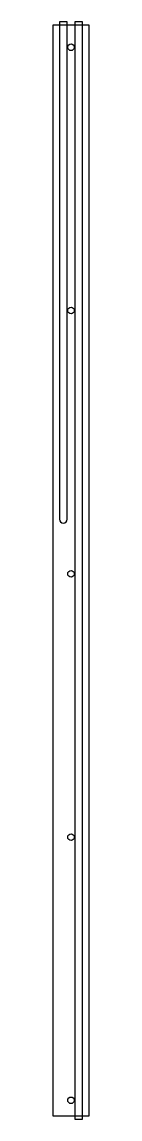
# Model space of a CAD drawing. Extents: x 0 to 33, y -3 to 992.
import ezdxf

# ---------------------------------------------------------------- set-up
doc = ezdxf.new("R2010")
doc.units = 0
doc.layers.get('0').update_dxf_attribs({"linetype": 'CONTINUOUS'})

msp = doc.modelspace()

# ---------------------------------------------------------------- linework, layer by layer
for points in [[(0, 0), (33, 0), (33, 989), (0, 989)], [(20, -3), (27, -3), (27, 992), (20, 992)]]:
    msp.add_lwpolyline(points, close=True)
msp.add_lwpolyline([(13, 541), (13, 992), (6, 992), (6, 541, 1)], format="xyb", close=True)
for centre in [(16.5, 969), (16.5, 730.25), (16.5, 491.5), (16.5, 252.75), (16.5, 14)]:
    msp.add_circle(centre, 3)

doc.saveas('drawing.dxf')
